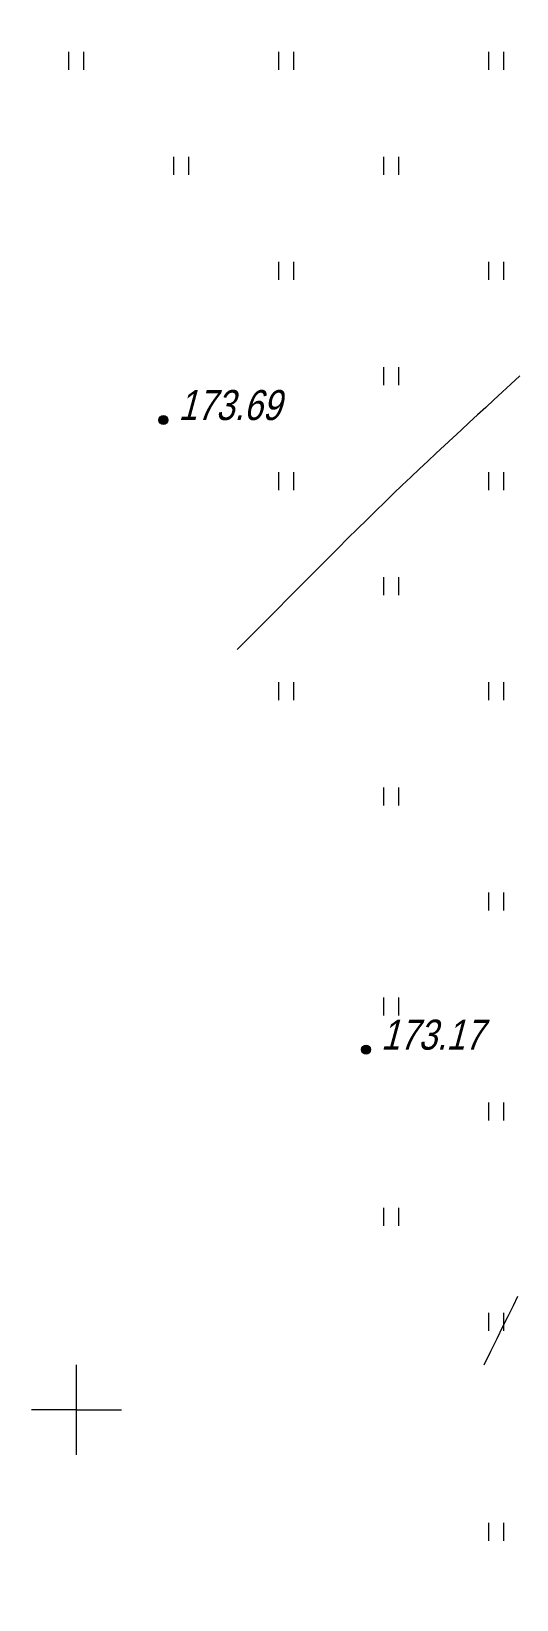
# Model space of a CAD drawing. Header units: millimetres. Extents: x -11347003 to 263213, y -3404021 to 236745.
# Drawn here: x -133462 to -117288, y 54084 to 106319 of the extents above; entities that cross this region are included whole.
import ezdxf

# ---------------------------------------------------------------- set-up
doc = ezdxf.new("R2010")
doc.units = ezdxf.units.MM
doc.layers.get('0').update_dxf_attribs({"lineweight": 13})
for name, color, linetype in [('24_Растительость', 7, 'Continuous'), ('26', 32, 'Continuous'), ('38', 7, 'Continuous'), ('51', 92, 'Continuous')]:
    doc.layers.add(name, color=color, linetype=linetype)
doc.styles.get("Standard").update_dxf_attribs({"font": 'arial.ttf'})

# ---------------------------------------------------------------- blocks, each defined once
blk = doc.blocks.new('подоснова')
at = {"layer": '38', "lineweight": 13}
for points in [[(2205303.053, 442882.968, 1), (2205302.753, 442882.968, 1)], [(2205309.806, 442862.004, 1), (2205309.506, 442862.004, 1)]]:
    blk.add_hatch(color=256, dxfattribs=at).paths.add_polyline_path(points)
at = {"layer": '24_Растительость', "linetype": 'Continuous', "lineweight": 13}
for p, q in [((2205299.751, 442894.635), (2205299.751, 442895.235)), ((2205300.246, 442894.635), (2205300.246, 442895.235)), ((2205306.751, 442894.635), (2205306.751, 442895.235)), ((2205307.246, 442894.635), (2205307.246, 442895.235)), ((2205313.751, 442894.635), (2205313.751, 442895.235)), ((2205314.246, 442894.635), (2205314.246, 442895.235)), ((2205303.251, 442891.135), (2205303.251, 442891.735)), ((2205303.746, 442891.135), (2205303.746, 442891.735)), ((2205310.251, 442891.135), (2205310.251, 442891.735)), ((2205310.746, 442891.135), (2205310.746, 442891.735)), ((2205306.751, 442887.635), (2205306.751, 442888.235)), ((2205307.246, 442887.635), (2205307.246, 442888.235)), ((2205313.751, 442887.635), (2205313.751, 442888.235)), ((2205314.246, 442887.635), (2205314.246, 442888.235)), ((2205310.251, 442884.135), (2205310.251, 442884.735)), ((2205310.746, 442884.135), (2205310.746, 442884.735)), ((2205306.751, 442880.635), (2205306.751, 442881.235)), ((2205307.246, 442880.635), (2205307.246, 442881.235)), ((2205313.751, 442880.635), (2205313.751, 442881.235)), ((2205314.246, 442880.635), (2205314.246, 442881.235)), ((2205310.251, 442877.135), (2205310.251, 442877.735)), ((2205310.746, 442877.135), (2205310.746, 442877.735)), ((2205306.751, 442873.635), (2205306.751, 442874.235)), ((2205307.246, 442873.635), (2205307.246, 442874.235)), ((2205313.751, 442873.635), (2205313.751, 442874.235)), ((2205314.246, 442873.635), (2205314.246, 442874.235)), ((2205310.251, 442870.135), (2205310.251, 442870.735)), ((2205310.746, 442870.135), (2205310.746, 442870.735)), ((2205313.751, 442866.635), (2205313.751, 442867.235)), ((2205314.246, 442866.635), (2205314.246, 442867.235)), ((2205310.251, 442863.135), (2205310.251, 442863.735)), ((2205310.746, 442863.135), (2205310.746, 442863.735)), ((2205313.751, 442859.635), (2205313.751, 442860.235)), ((2205314.246, 442859.635), (2205314.246, 442860.235)), ((2205310.251, 442856.135), (2205310.251, 442856.735)), ((2205310.746, 442856.135), (2205310.746, 442856.735)), ((2205313.751, 442852.635), (2205313.751, 442853.235)), ((2205314.246, 442852.635), (2205314.246, 442853.235)), ((2205313.751, 442845.635), (2205313.751, 442846.235)), ((2205314.246, 442845.635), (2205314.246, 442846.235))]:
    blk.add_line(p, q, dxfattribs=at)
at = {"layer": '26', "linetype": 'Continuous', "lineweight": 13}
for points in [[(2205314.704, 442853.776), (2205314.553, 442853.469), (2205314.386, 442853.133), (2205314.205, 442852.768), (2205314.01, 442852.373), (2205313.8, 442851.949), (2205313.575, 442851.496)], [(2205314.781, 442884.441), (2205314.482, 442884.164), (2205314.195, 442883.899), (2205313.917, 442883.643), (2205313.642, 442883.391), (2205313.368, 442883.139), (2205313.094, 442882.887), (2205312.82, 442882.634), (2205312.545, 442882.38), (2205312.269, 442882.124), (2205311.991, 442881.866), (2205311.712, 442881.604), (2205311.432, 442881.34), (2205311.149, 442881.072), (2205310.863, 442880.8), (2205310.574, 442880.522), (2205310.281, 442880.239), (2205309.983, 442879.949), (2205309.679, 442879.652), (2205309.369, 442879.346), (2205309.051, 442879.032), (2205308.724, 442878.707), (2205308.378, 442878.362), (2205308.005, 442877.987), (2205307.594, 442877.573), (2205307.134, 442877.11), (2205306.616, 442876.587), (2205306.03, 442875.995), (2205305.365, 442875.323)]]:
    blk.add_lwpolyline(points, dxfattribs=at)
at = {"layer": '38', "lineweight": 13}
for centre in [(2205302.903, 442882.968), (2205309.656, 442862.004)]:
    blk.add_circle(centre, 0.15, dxfattribs=at)
at = {"layer": '51', "lineweight": 13}
for p, q in [((2205300, 442848.5), (2205300, 442851.5)), ((2205300, 442850), (2205298.5, 442850)), ((2205300, 442850), (2205301.5, 442850))]:
    blk.add_line(p, q, dxfattribs=at)
at = {"layer": '38', "lineweight": 13, "oblique": 15, "width": 0.8}
for s, p in [('173.69    ', (2205303.4, 442882.97)), ('173.17    ', (2205310.15, 442862))]:
    blk.add_text(s, height=1, dxfattribs=at).set_placement(p)

msp = doc.modelspace()

# ---------------------------------------------------------------- block references
at = {"lineweight": 9, "xscale": 1000, "yscale": 1000, "zscale": 1000}
msp.add_blockref('подоснова', (-2205431962, -442789597.51), dxfattribs=at)

doc.saveas('drawing.dxf')
